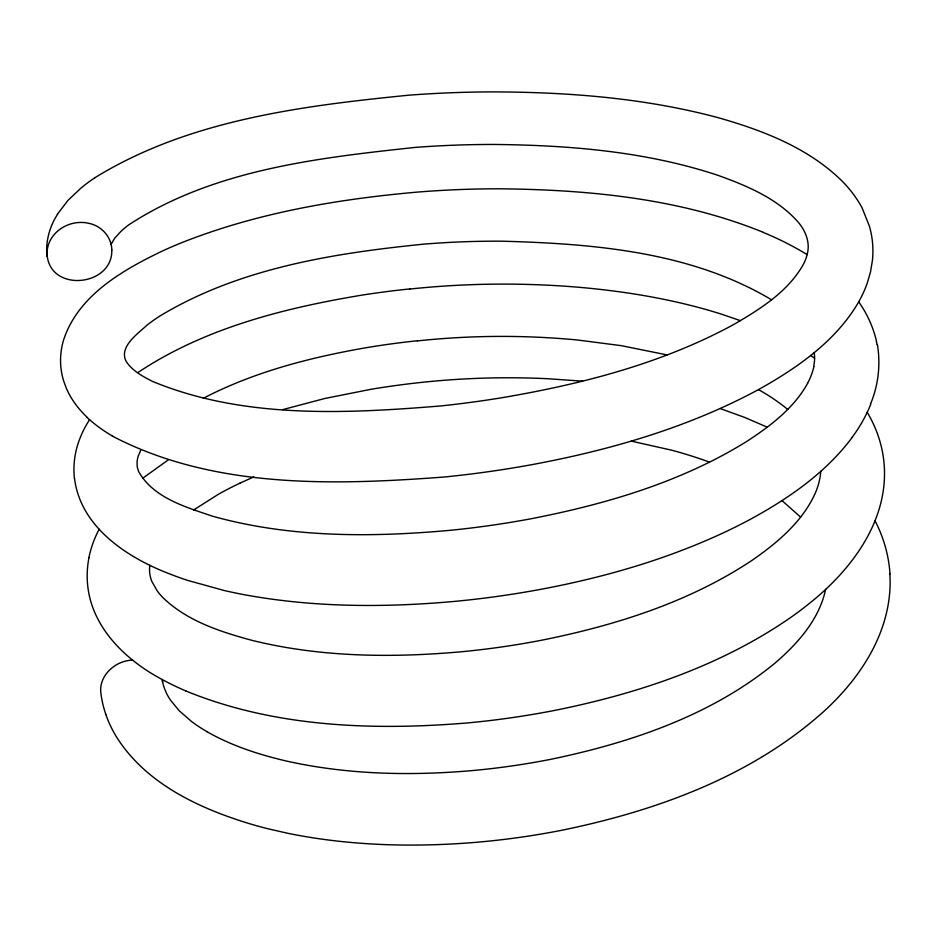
<?xml version="1.0" encoding="UTF-8"?>
<svg xmlns="http://www.w3.org/2000/svg" width="937" height="937" viewBox="0 0 937 937"><rect width="100%" height="100%" fill="white"/><g stroke="black" fill="none" stroke-linecap="round" stroke-linejoin="round"><path stroke-width="1.41" d="M149.838 565.245L149.662 566.756A31.846 30.663 -46.8 0 0 150.002 575.025A34.341 33.064 -46.7 0 0 151.829 581.362L157.275 591.013A67.64 65.321 -44.7 0 0 163.085 597.783C187.271 621.149 220.57 631.866 252.311 640.439C321.122 657.387 392.966 657.997 463.194 651.59A776.187 712.635 -10.8 0 0 542.09 640.135C615.902 625.295 689.691 602.011 752.739 559.869C777.862 542.336 802.693 521.44 815.413 492.839A79.048 76.506 21.6 0 0 818.868 482.789L819.313 480.986A64.536 62.392 22.6 0 0 820.777 471.346M813.749 366.566L814.429 361.729A46.428 44.484 15.7 0 0 814.522 355.545L814.241 352.581M88.956 557.726L88.394 560.888A93.782 90.28 -47.1 0 0 87.797 586.539C92.587 628.469 126.284 660.409 161.738 679.278A284.216 275.291 -30.1 0 0 185.901 690.956M807.331 253.669C810.259 242.367 805.492 230.678 798.16 222.128C777.3 198.421 747.058 185.807 717.988 175.336C645.886 151.396 569.157 145.188 493.612 144.45A1174.729 1095.341 84.4 0 0 415.15 147.414C317.502 157.931 213.039 169.726 128.826 224.798A95.024 90.093 -28.6 0 0 121.189 231.123L114.642 238.244L111.491 243.725A2.518 2.354 -29.2 0 0 111.245 244.803M825.649 589.291C819.266 619.521 797.551 643.824 774.7 663.361C711.265 715.388 631.151 742.537 551.823 759.099A714.135 669.311 -11.3 0 1 474.052 770.425C411.003 776.059 346.772 774.77 284.848 760.68C257.851 754.262 231.111 745.524 206.948 731.668M870.754 404.21L869.36 407.618A159.407 153.118 12.4 0 1 852.002 437.485M140.702 450.334L138.489 455.441A26.716 25.58 -39 0 0 137.071 461.672L137.142 465.689A21.153 20.239 -39.1 0 0 137.352 467.141A23.519 22.511 -39 0 0 138.758 471.733C153.457 497.957 185.831 507.081 212.418 516.17C290.154 537.908 372.317 537.51 452.079 530.131A851.71 764.475 -10.6 0 0 532.157 518.548C606.637 503.954 681.187 481.969 746.168 441.795C769.909 426.382 793.698 408.52 807.647 383.28M57.415 214.233L67.956 200.401L81.05 188.009A165.146 156.702 -29.1 0 1 94.754 177.819M89.601 419.624L86.907 424.004A99.369 95.234 -39.2 0 0 79.469 439.594A85.478 81.788 -39.3 0 0 74.433 478.526M852.084 437.544C825.696 472.927 788.521 498.519 750.162 519.414A518.466 486.795 -7.2 0 1 714.943 536.667C659.988 561.24 601.695 577.789 542.628 588.986A874.736 789.54 -10.6 0 1 455.382 601.32C384.92 607.75 313.309 607.563 243.573 594.573A493.412 464.283 -15.1 0 1 224.025 590.462L188.044 580.507A342.977 327.001 -21 0 1 169.129 573.713C127.081 557.492 80.617 527.191 74.538 478.514M142.623 478.292L168.391 459.809M193.619 509.997L218.45 494.244A341.091 332.858 -77.5 0 1 239.849 483.211M137.88 372.551C204.465 328.149 283.981 308.097 361.975 295.12A1106.714 1023.216 83.5 0 1 409.809 288.924M94.742 177.807C188.314 120.065 301.468 105.928 408.79 95.187A1346.293 1242.392 84.2 0 1 491.199 91.896C566.979 92.002 643.438 97.811 716.899 117.336C761.722 129.938 807.378 147.285 841.321 180.337A120.861 114.876 10.5 0 1 861.958 207.569L869.454 226.321A97.706 92.646 11.1 0 1 872.792 246.302A100.61 95.422 11 0 1 872.406 260.603L870.485 272.046L867.182 283.384A132.433 125.745 9.1 0 1 856.769 305.146C834.024 342.239 797.118 367.843 759.872 388.843C689.14 427.26 610.936 449.936 532.111 464.611A957.942 844.214 -10.4 0 1 444.267 477.015C333.572 485.319 213.542 488.962 112.323 436.092M203.364 398.272C253.74 372.012 309.479 357.653 365.137 347.885A964.208 898.63 83.7 0 1 417.457 340.752M239.837 483.199L253.728 476.968M282.74 409.61L324.881 398.471L370.783 389.335A992.201 918.155 83.3 0 1 418.324 382.741A946.557 879.761 83.4 0 1 547.852 378.724L582.615 381.16M631.257 441.104L671.56 450.17A442.065 429.322 76.7 0 1 709.543 462.164M667.121 354.936L621.254 345.659L577.672 340.014A901.617 845.408 83.8 0 0 417.48 340.904M720.202 408.544L745.056 417.574L767.239 427.178M740.441 320.677L722.193 314.399A530.494 518.653 74.3 0 0 690.885 305.474C654.658 296.35 617.612 290.739 580.425 287.401A1026.917 956.665 83.7 0 0 409.82 289.053M763.292 232.329C679.957 198.386 588.647 189.684 499.421 188.794A1176.813 1091.898 84 0 0 417.469 192.085C337.308 199.148 256.797 212.898 181.696 242.683A439.547 430.938 -54.7 0 0 162.23 251.093C122.337 270.231 77.806 295.647 63.423 340.494A74.456 70.615 -33.5 0 0 60.999 368.428L61.069 368.873A76.365 72.442 -33.4 0 0 63.751 381.23L66.41 388.422A87.621 83.159 -32.8 0 0 72.629 399.994L73.168 400.825A104.089 98.853 -31.8 0 0 84.037 414.224L87.282 417.469M185.889 690.979C274.201 727.182 372.317 730.696 466.275 723.036A806.862 744.247 -10.9 0 0 552.9 710.761C637.043 694.024 720.822 666.184 791.718 616.769A352.628 340.892 0.9 0 0 809.158 603.592C850.374 570.973 887.245 522.705 884.352 467.551A120.592 116.528 23.4 0 0 878.66 437.263A128.978 124.762 23.3 0 0 867.24 412.315M771.514 299.77C690.909 251.608 593.367 243.655 501.611 241.184A1034.061 967.089 84.1 0 0 424.004 244.112C333.338 253.248 238.994 268.146 159.758 316.097A168.437 162.546 -34.9 0 0 147.203 324.987C138.137 333.513 118.402 346.877 126.226 361.518C132.41 370.853 142.705 376.405 152.415 381.371C243.07 418.898 344.957 413.756 440.718 405.955A947.19 828.823 -10.4 0 0 501.81 397.745C581.76 384.158 661.909 363.533 733.577 324.6C759.966 309.245 787.701 291.993 803.173 264.726A50.973 48.361 10 0 0 807.378 253.681M810.657 355.486L814.593 358.157M782.008 500.592L800.62 517.142M787.689 409.434L784.574 406.892A199.007 195.212 28.3 0 0 758.525 389.628M105.963 714.837L105.998 714.943A118.624 114.665 -56.4 0 0 115.907 735.978C145.247 783.461 199.007 808.42 250.589 824.021A443.142 430.516 -21.1 0 0 268.474 828.894L288.303 833.391A533.212 513.722 -15.7 0 0 326.826 839.798C376.58 846.287 427.014 846.427 476.956 842.246A750.373 706.041 -11.3 0 0 562.961 830.03C657.177 810.575 752.212 776.082 824.619 710.703C858.55 679.536 886.589 638.027 889.834 590.919A136.451 132.574 33.8 0 0 890.15 581.479L889.904 573.936M162.148 679.512L162.605 682.101M876.4 341.478L877.032 344.558M88.886 557.714A104.663 100.88 -47.2 0 1 99.135 529.264M858.69 301.843A116.211 111.444 15.8 0 1 876.552 341.443M877.395 344.511A117.207 112.381 15.5 0 1 870.485 404.093M46.897 256.234A68.834 64.618 -29.3 0 1 57.544 214.304M112.393 435.986A151.255 143.677 -28.9 0 1 87.2 417.562M763.245 232.446A299.629 293.269 18.9 0 1 807.144 254.618M813.866 366.601A68.682 65.883 14.3 0 1 807.6 383.256M162.417 680.859A45.316 43.758 -56.2 0 0 164.49 688.531L166.599 693.474A60.882 58.89 -55.9 0 0 170.534 700.197L179.307 710.855L191.839 721.736A159.384 155.401 -48.1 0 0 206.96 731.645M875.017 520.808A134.858 131.004 33.9 0 1 889.998 573.936M105.916 714.662A107.872 104.136 -56.6 0 1 100.868 693.029C98.783 677.029 112.838 663.103 127.889 660.608A37.351 35.747 -57 0 1 132.585 660.035M111.808 250.003C112.827 285.879 51.769 292.848 47.237 256.188A28.766 26.915 -30.8 0 1 49.181 242.706C53.163 233.102 62.123 226.098 72.09 223.568A35.161 32.924 -30.8 0 1 89.776 223.533C101.84 226.274 111.831 237.483 111.808 250.003"/></g></svg>
